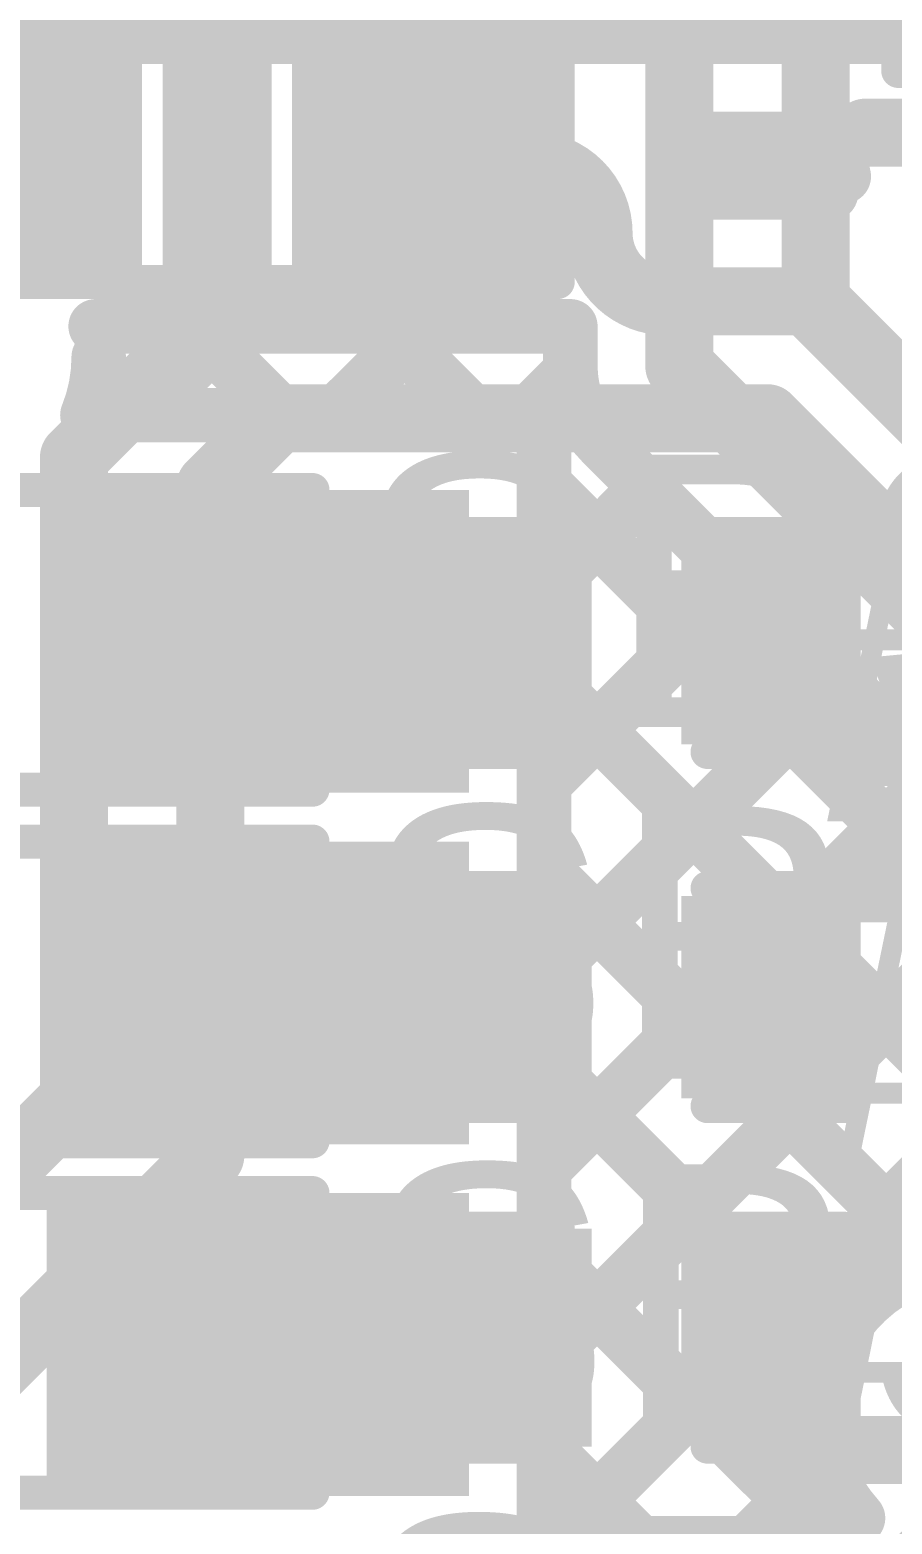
# Model space of a CAD drawing. Header units: millimetres. Extents: x -0.64 to 2.98, y -0.65 to 2.86.
# Drawn here: x 1.0685 to 1.1951, y 0.2076 to 0.427 of the extents above; entities that cross this region are included whole.
import ezdxf

# ---------------------------------------------------------------- set-up
doc = ezdxf.new("R2010")
doc.units = ezdxf.units.MM
doc.header["$MEASUREMENT"] = 0
for name, color, linetype in [('BottomLayer', 5, 'Continuous'), ('BottomOverlay', 54, 'Continuous'), ('BottomPaste', 16, 'Continuous'), ('BottomSolder', 6, 'Continuous'), ('Mechanical2', 216, 'Continuous'), ('TopLayer', 1, 'Continuous'), ('TopOverlay', 2, 'Continuous'), ('TopPaste', 8, 'Continuous'), ('TopSolder', 216, 'Continuous'), ('ViaHoleLayer', 16, 'Continuous')]:
    doc.layers.add(name, color=color, linetype=linetype)
doc.styles.add('Arial', font='', dxfattribs={"height": 0.2})
doc.styles.get('Arial').set_extended_font_data('Arial')

# ---------------------------------------------------------------- blocks, each defined once
blk = doc.blocks.new('C___0402_B_33')
at = {"layer": 'BottomLayer'}
for points in [[(-0.0095, 0.0125), (-0.0095, -0.0125), (-0.0275, -0.0125), (-0.0275, 0.0125)], [(0.0275, 0.0125), (0.0275, -0.0125), (0.0095, -0.0125), (0.0095, 0.0125)]]:
    blk.add_hatch(color=5, dxfattribs=at).paths.add_polyline_path(points)
at = {"layer": 'BottomPaste'}
for points in [[(-0.0095, 0.0125), (-0.0095, -0.0125), (-0.0275, -0.0125), (-0.0275, 0.0125)], [(0.0275, 0.0125), (0.0275, -0.0125), (0.0095, -0.0125), (0.0095, 0.0125)]]:
    blk.add_hatch(color=16, dxfattribs=at).paths.add_polyline_path(points)
at = {"layer": 'BottomSolder'}
for points in [[(-0.00714, 0.01486), (-0.00714, -0.01486), (-0.02986, -0.01486), (-0.02986, 0.01486)], [(0.02986, 0.01486), (0.02986, -0.01486), (0.00714, -0.01486), (0.00714, 0.01486)]]:
    blk.add_hatch(color=6, dxfattribs=at).paths.add_polyline_path(points)
at = {"layer": 'BottomOverlay', "const_width": 0.005}
for points in [[(-0.011, 0.016), (-0.031, 0.016)], [(-0.031, 0.016), (-0.031, -0.016)], [(0.031, 0.016), (0.011, 0.016)], [(0.031, 0.016), (0.031, -0.016)], [(-0.011, -0.016), (-0.031, -0.016)], [(0.031, -0.016), (0.011, -0.016)]]:
    blk.add_lwpolyline(points, dxfattribs=at)
at = {"layer": 'BottomOverlay', "const_width": 0.0025}
for points in [[(-0.03225, 0.016, 1), (-0.02975, 0.016, 1)], [(-0.03225, 0.016, 1), (-0.02975, 0.016, 1)], [(-0.01225, 0.016, 1), (-0.00975, 0.016, 1)], [(0.00975, 0.016, 1), (0.01225, 0.016, 1)], [(0.02975, 0.016, 1), (0.03225, 0.016, 1)], [(0.02975, 0.016, 1), (0.03225, 0.016, 1)], [(-0.03225, -0.016, 1), (-0.02975, -0.016, 1)], [(-0.03225, -0.016, 1), (-0.02975, -0.016, 1)], [(-0.01225, -0.016, 1), (-0.00975, -0.016, 1)], [(0.00975, -0.016, 1), (0.01225, -0.016, 1)], [(0.02975, -0.016, 1), (0.03225, -0.016, 1)], [(0.02975, -0.016, 1), (0.03225, -0.016, 1)]]:
    blk.add_lwpolyline(points, format="xyb", close=True, dxfattribs=at)
blk = doc.blocks.new('C___0402_B_34')
at = {"layer": 'BottomLayer'}
for points in [[(-0.0095, 0.0125), (-0.0095, -0.0125), (-0.0275, -0.0125), (-0.0275, 0.0125)], [(0.0275, 0.0125), (0.0275, -0.0125), (0.0095, -0.0125), (0.0095, 0.0125)]]:
    blk.add_hatch(color=5, dxfattribs=at).paths.add_polyline_path(points)
at = {"layer": 'BottomPaste'}
for points in [[(-0.0095, 0.0125), (-0.0095, -0.0125), (-0.0275, -0.0125), (-0.0275, 0.0125)], [(0.0275, 0.0125), (0.0275, -0.0125), (0.0095, -0.0125), (0.0095, 0.0125)]]:
    blk.add_hatch(color=16, dxfattribs=at).paths.add_polyline_path(points)
at = {"layer": 'BottomSolder'}
for points in [[(-0.00714, 0.01486), (-0.00714, -0.01486), (-0.02986, -0.01486), (-0.02986, 0.01486)], [(0.02986, 0.01486), (0.02986, -0.01486), (0.00714, -0.01486), (0.00714, 0.01486)]]:
    blk.add_hatch(color=6, dxfattribs=at).paths.add_polyline_path(points)
at = {"layer": 'BottomOverlay', "const_width": 0.005}
for points in [[(-0.011, 0.016), (-0.031, 0.016)], [(-0.031, 0.016), (-0.031, -0.016)], [(0.031, 0.016), (0.011, 0.016)], [(0.031, 0.016), (0.031, -0.016)], [(-0.011, -0.016), (-0.031, -0.016)], [(0.031, -0.016), (0.011, -0.016)]]:
    blk.add_lwpolyline(points, dxfattribs=at)
at = {"layer": 'BottomOverlay', "const_width": 0.0025}
for points in [[(-0.03225, 0.016, 1), (-0.02975, 0.016, 1)], [(-0.03225, 0.016, 1), (-0.02975, 0.016, 1)], [(-0.01225, 0.016, 1), (-0.00975, 0.016, 1)], [(0.00975, 0.016, 1), (0.01225, 0.016, 1)], [(0.02975, 0.016, 1), (0.03225, 0.016, 1)], [(0.02975, 0.016, 1), (0.03225, 0.016, 1)], [(-0.03225, -0.016, 1), (-0.02975, -0.016, 1)], [(-0.03225, -0.016, 1), (-0.02975, -0.016, 1)], [(-0.01225, -0.016, 1), (-0.00975, -0.016, 1)], [(0.00975, -0.016, 1), (0.01225, -0.016, 1)], [(0.02975, -0.016, 1), (0.03225, -0.016, 1)], [(0.02975, -0.016, 1), (0.03225, -0.016, 1)]]:
    blk.add_lwpolyline(points, format="xyb", close=True, dxfattribs=at)
blk = doc.blocks.new('C___0402_B_35')
at = {"layer": 'BottomLayer'}
for points in [[(-0.0095, 0.0125), (-0.0095, -0.0125), (-0.0275, -0.0125), (-0.0275, 0.0125)], [(0.0275, 0.0125), (0.0275, -0.0125), (0.0095, -0.0125), (0.0095, 0.0125)]]:
    blk.add_hatch(color=5, dxfattribs=at).paths.add_polyline_path(points)
at = {"layer": 'BottomPaste'}
for points in [[(-0.0095, 0.0125), (-0.0095, -0.0125), (-0.0275, -0.0125), (-0.0275, 0.0125)], [(0.0275, 0.0125), (0.0275, -0.0125), (0.0095, -0.0125), (0.0095, 0.0125)]]:
    blk.add_hatch(color=16, dxfattribs=at).paths.add_polyline_path(points)
at = {"layer": 'BottomSolder'}
for points in [[(-0.00714, 0.01486), (-0.00714, -0.01486), (-0.02986, -0.01486), (-0.02986, 0.01486)], [(0.02986, 0.01486), (0.02986, -0.01486), (0.00714, -0.01486), (0.00714, 0.01486)]]:
    blk.add_hatch(color=6, dxfattribs=at).paths.add_polyline_path(points)
at = {"layer": 'BottomOverlay', "const_width": 0.005}
for points in [[(-0.011, 0.016), (-0.031, 0.016)], [(-0.031, 0.016), (-0.031, -0.016)], [(0.031, 0.016), (0.011, 0.016)], [(0.031, 0.016), (0.031, -0.016)], [(-0.011, -0.016), (-0.031, -0.016)], [(0.031, -0.016), (0.011, -0.016)]]:
    blk.add_lwpolyline(points, dxfattribs=at)
at = {"layer": 'BottomOverlay', "const_width": 0.0025}
for points in [[(-0.03225, 0.016, 1), (-0.02975, 0.016, 1)], [(-0.03225, 0.016, 1), (-0.02975, 0.016, 1)], [(-0.01225, 0.016, 1), (-0.00975, 0.016, 1)], [(0.00975, 0.016, 1), (0.01225, 0.016, 1)], [(0.02975, 0.016, 1), (0.03225, 0.016, 1)], [(0.02975, 0.016, 1), (0.03225, 0.016, 1)], [(-0.03225, -0.016, 1), (-0.02975, -0.016, 1)], [(-0.03225, -0.016, 1), (-0.02975, -0.016, 1)], [(-0.01225, -0.016, 1), (-0.00975, -0.016, 1)], [(0.00975, -0.016, 1), (0.01225, -0.016, 1)], [(0.02975, -0.016, 1), (0.03225, -0.016, 1)], [(0.02975, -0.016, 1), (0.03225, -0.016, 1)]]:
    blk.add_lwpolyline(points, format="xyb", close=True, dxfattribs=at)
blk = doc.blocks.new('SOLDER_BRIDGE_109')
at = {"layer": 'TopLayer'}
for points in [[(-0.045, -0.0175), (-0.045, 0.0175), (-0.015, 0.0175), (-0.015, -0.0175)], [(0.015, -0.0175), (0.015, 0.0175), (0.045, 0.0175), (0.045, -0.0175)]]:
    blk.add_hatch(color=1, dxfattribs=at).paths.add_polyline_path(points)
at = {"layer": 'TopPaste'}
for points in [[(-0.045, -0.0175), (-0.045, 0.0175), (-0.015, 0.0175), (-0.015, -0.0175)], [(0.015, -0.0175), (0.015, 0.0175), (0.045, 0.0175), (0.045, -0.0175)]]:
    blk.add_hatch(color=8, dxfattribs=at).paths.add_polyline_path(points)
at = {"layer": 'TopSolder'}
for points in [[(-0.049, -0.0215), (-0.049, 0.0215), (-0.011, 0.0215), (-0.011, -0.0215)], [(0.011, -0.0215), (0.011, 0.0215), (0.049, 0.0215), (0.049, -0.0215)]]:
    blk.add_hatch(color=216, dxfattribs=at).paths.add_polyline_path(points)
at = {"layer": 'TopOverlay', "const_width": 0.005}
for points in [[(0.05, 0.022), (-0.05, 0.022)], [(-0.05, 0.022), (-0.05, -0.022)], [(0.05, 0.022), (0.05, -0.022)], [(0.05, -0.022), (-0.05, -0.022)]]:
    blk.add_lwpolyline(points, dxfattribs=at)
at = {"layer": 'TopOverlay', "const_width": 0.0025}
for points in [[(-0.05125, 0.022, 1), (-0.04875, 0.022, 1)], [(-0.05125, 0.022, 1), (-0.04875, 0.022, 1)], [(0.04875, 0.022, 1), (0.05125, 0.022, 1)], [(0.04875, 0.022, 1), (0.05125, 0.022, 1)], [(-0.05125, -0.022, 1), (-0.04875, -0.022, 1)], [(-0.05125, -0.022, 1), (-0.04875, -0.022, 1)], [(0.04875, -0.022, 1), (0.05125, -0.022, 1)], [(0.04875, -0.022, 1), (0.05125, -0.022, 1)]]:
    blk.add_lwpolyline(points, format="xyb", close=True, dxfattribs=at)
blk = doc.blocks.new('CAP_0402_B_187')
at = {"layer": 'BottomLayer'}
for points in [[(-0.0095, 0.0125), (-0.0095, -0.0125), (-0.0275, -0.0125), (-0.0275, 0.0125)], [(0.0275, 0.0125), (0.0275, -0.0125), (0.0095, -0.0125), (0.0095, 0.0125)]]:
    blk.add_hatch(color=5, dxfattribs=at).paths.add_polyline_path(points)
at = {"layer": 'BottomPaste'}
for points in [[(-0.0095, 0.0125), (-0.0095, -0.0125), (-0.0275, -0.0125), (-0.0275, 0.0125)], [(0.0275, 0.0125), (0.0275, -0.0125), (0.0095, -0.0125), (0.0095, 0.0125)]]:
    blk.add_hatch(color=16, dxfattribs=at).paths.add_polyline_path(points)
at = {"layer": 'BottomSolder'}
for points in [[(-0.00714, 0.01486), (-0.00714, -0.01486), (-0.02986, -0.01486), (-0.02986, 0.01486)], [(0.02986, 0.01486), (0.02986, -0.01486), (0.00714, -0.01486), (0.00714, 0.01486)]]:
    blk.add_hatch(color=6, dxfattribs=at).paths.add_polyline_path(points)
at = {"layer": 'BottomOverlay', "const_width": 0.005}
for points in [[(-0.011, 0.016), (-0.031, 0.016)], [(-0.031, -0.016), (-0.031, 0.016)], [(0.031, 0.016), (0.011, 0.016)], [(0.031, -0.016), (0.031, 0.016)], [(-0.011, -0.016), (-0.031, -0.016)], [(0.031, -0.016), (0.011, -0.016)]]:
    blk.add_lwpolyline(points, dxfattribs=at)
at = {"layer": 'BottomOverlay', "const_width": 0.0025}
for points in [[(-0.03225, 0.016, 1), (-0.02975, 0.016, 1)], [(-0.03225, 0.016, 1), (-0.02975, 0.016, 1)], [(-0.01225, 0.016, 1), (-0.00975, 0.016, 1)], [(0.00975, 0.016, 1), (0.01225, 0.016, 1)], [(0.02975, 0.016, 1), (0.03225, 0.016, 1)], [(0.02975, 0.016, 1), (0.03225, 0.016, 1)], [(-0.03225, -0.016, 1), (-0.02975, -0.016, 1)], [(-0.03225, -0.016, 1), (-0.02975, -0.016, 1)], [(-0.01225, -0.016, 1), (-0.00975, -0.016, 1)], [(0.00975, -0.016, 1), (0.01225, -0.016, 1)], [(0.02975, -0.016, 1), (0.03225, -0.016, 1)], [(0.02975, -0.016, 1), (0.03225, -0.016, 1)]]:
    blk.add_lwpolyline(points, format="xyb", close=True, dxfattribs=at)
blk = doc.blocks.new('SOLDER_BRIDGE_302')
at = {"layer": 'TopLayer'}
for points in [[(-0.045, -0.0175), (-0.045, 0.0175), (-0.015, 0.0175), (-0.015, -0.0175)], [(0.015, -0.0175), (0.015, 0.0175), (0.045, 0.0175), (0.045, -0.0175)]]:
    blk.add_hatch(color=1, dxfattribs=at).paths.add_polyline_path(points)
at = {"layer": 'TopPaste'}
for points in [[(-0.045, -0.0175), (-0.045, 0.0175), (-0.015, 0.0175), (-0.015, -0.0175)], [(0.015, -0.0175), (0.015, 0.0175), (0.045, 0.0175), (0.045, -0.0175)]]:
    blk.add_hatch(color=8, dxfattribs=at).paths.add_polyline_path(points)
at = {"layer": 'TopSolder'}
for points in [[(-0.049, -0.0215), (-0.049, 0.0215), (-0.011, 0.0215), (-0.011, -0.0215)], [(0.011, -0.0215), (0.011, 0.0215), (0.049, 0.0215), (0.049, -0.0215)]]:
    blk.add_hatch(color=216, dxfattribs=at).paths.add_polyline_path(points)
at = {"layer": 'TopOverlay', "const_width": 0.005}
for points in [[(0.05, 0.022), (-0.05, 0.022)], [(-0.05, 0.022), (-0.05, -0.022)], [(0.05, 0.022), (0.05, -0.022)], [(0.05, -0.022), (-0.05, -0.022)]]:
    blk.add_lwpolyline(points, dxfattribs=at)
at = {"layer": 'TopOverlay', "const_width": 0.0025}
for points in [[(-0.05125, 0.022, 1), (-0.04875, 0.022, 1)], [(-0.05125, 0.022, 1), (-0.04875, 0.022, 1)], [(0.04875, 0.022, 1), (0.05125, 0.022, 1)], [(0.04875, 0.022, 1), (0.05125, 0.022, 1)], [(-0.05125, -0.022, 1), (-0.04875, -0.022, 1)], [(-0.05125, -0.022, 1), (-0.04875, -0.022, 1)], [(0.04875, -0.022, 1), (0.05125, -0.022, 1)], [(0.04875, -0.022, 1), (0.05125, -0.022, 1)]]:
    blk.add_lwpolyline(points, format="xyb", close=True, dxfattribs=at)
blk = doc.blocks.new('SOLDER_BRIDGE_303')
at = {"layer": 'TopLayer'}
for points in [[(-0.045, -0.0175), (-0.045, 0.0175), (-0.015, 0.0175), (-0.015, -0.0175)], [(0.015, -0.0175), (0.015, 0.0175), (0.045, 0.0175), (0.045, -0.0175)]]:
    blk.add_hatch(color=1, dxfattribs=at).paths.add_polyline_path(points)
at = {"layer": 'TopPaste'}
for points in [[(-0.045, -0.0175), (-0.045, 0.0175), (-0.015, 0.0175), (-0.015, -0.0175)], [(0.015, -0.0175), (0.015, 0.0175), (0.045, 0.0175), (0.045, -0.0175)]]:
    blk.add_hatch(color=8, dxfattribs=at).paths.add_polyline_path(points)
at = {"layer": 'TopSolder'}
for points in [[(-0.049, -0.0215), (-0.049, 0.0215), (-0.011, 0.0215), (-0.011, -0.0215)], [(0.011, -0.0215), (0.011, 0.0215), (0.049, 0.0215), (0.049, -0.0215)]]:
    blk.add_hatch(color=216, dxfattribs=at).paths.add_polyline_path(points)
at = {"layer": 'TopOverlay', "const_width": 0.005}
for points in [[(-0.05, 0.022), (-0.05, -0.022)], [(0.05, 0.022), (-0.05, 0.022)], [(0.05, 0.022), (0.05, -0.022)], [(0.05, -0.022), (-0.05, -0.022)]]:
    blk.add_lwpolyline(points, dxfattribs=at)
at = {"layer": 'TopOverlay', "const_width": 0.0025}
for points in [[(-0.05125, 0.022, 1), (-0.04875, 0.022, 1)], [(-0.05125, 0.022, 1), (-0.04875, 0.022, 1)], [(0.04875, 0.022, 1), (0.05125, 0.022, 1)], [(0.04875, 0.022, 1), (0.05125, 0.022, 1)], [(-0.05125, -0.022, 1), (-0.04875, -0.022, 1)], [(-0.05125, -0.022, 1), (-0.04875, -0.022, 1)], [(0.04875, -0.022, 1), (0.05125, -0.022, 1)], [(0.04875, -0.022, 1), (0.05125, -0.022, 1)]]:
    blk.add_lwpolyline(points, format="xyb", close=True, dxfattribs=at)
blk = doc.blocks.new('SOLDER_BRIDGE_304')
at = {"layer": 'TopLayer'}
for points in [[(-0.045, -0.0175), (-0.045, 0.0175), (-0.015, 0.0175), (-0.015, -0.0175)], [(0.015, -0.0175), (0.015, 0.0175), (0.045, 0.0175), (0.045, -0.0175)]]:
    blk.add_hatch(color=1, dxfattribs=at).paths.add_polyline_path(points)
at = {"layer": 'TopPaste'}
for points in [[(-0.045, -0.0175), (-0.045, 0.0175), (-0.015, 0.0175), (-0.015, -0.0175)], [(0.015, -0.0175), (0.015, 0.0175), (0.045, 0.0175), (0.045, -0.0175)]]:
    blk.add_hatch(color=8, dxfattribs=at).paths.add_polyline_path(points)
at = {"layer": 'TopSolder'}
for points in [[(-0.049, -0.0215), (-0.049, 0.0215), (-0.011, 0.0215), (-0.011, -0.0215)], [(0.011, -0.0215), (0.011, 0.0215), (0.049, 0.0215), (0.049, -0.0215)]]:
    blk.add_hatch(color=216, dxfattribs=at).paths.add_polyline_path(points)
at = {"layer": 'TopOverlay', "const_width": 0.005}
for points in [[(0.05, 0.022), (-0.05, 0.022)], [(-0.05, 0.022), (-0.05, -0.022)], [(0.05, 0.022), (0.05, -0.022)], [(0.05, -0.022), (-0.05, -0.022)]]:
    blk.add_lwpolyline(points, dxfattribs=at)
at = {"layer": 'TopOverlay', "const_width": 0.0025}
for points in [[(-0.05125, 0.022, 1), (-0.04875, 0.022, 1)], [(-0.05125, 0.022, 1), (-0.04875, 0.022, 1)], [(0.04875, 0.022, 1), (0.05125, 0.022, 1)], [(0.04875, 0.022, 1), (0.05125, 0.022, 1)], [(-0.05125, -0.022, 1), (-0.04875, -0.022, 1)], [(-0.05125, -0.022, 1), (-0.04875, -0.022, 1)], [(0.04875, -0.022, 1), (0.05125, -0.022, 1)], [(0.04875, -0.022, 1), (0.05125, -0.022, 1)]]:
    blk.add_lwpolyline(points, format="xyb", close=True, dxfattribs=at)

msp = doc.modelspace()

# ---------------------------------------------------------------- hatches: boundary and pattern name
at = {"layer": 'BottomLayer'}
for points in [[(1.107, 0.321), (1.151, 0.321), (1.151, 0.353), (1.107, 0.353)], [(1.107, 0.269), (1.151, 0.269), (1.151, 0.301), (1.107, 0.301)], [(1.107, 0.219), (1.151, 0.219), (1.151, 0.251), (1.107, 0.251)]]:
    msp.add_hatch(color=5, dxfattribs=at).paths.add_polyline_path(points)
h = msp.add_hatch(color=5, dxfattribs=at)
edge = h.paths.add_edge_path()
edge.add_arc((1.11954, 0.33746), 0.01181, 0, 360)
h = msp.add_hatch(color=5, dxfattribs=at)
edge = h.paths.add_edge_path()
edge.add_arc((1.11954, 0.28584), 0.01181, 0, 360)
h = msp.add_hatch(color=5, dxfattribs=at)
edge = h.paths.add_edge_path()
edge.add_arc((1.11954, 0.23423), 0.01181, 0, 360)
at = {"layer": 'BottomSolder'}
h = msp.add_hatch(color=6, dxfattribs=at)
edge = h.paths.add_edge_path()
edge.add_arc((1.11954, 0.33746), 0.00791, 0, 360)
h = msp.add_hatch(color=6, dxfattribs=at)
edge = h.paths.add_edge_path()
edge.add_arc((1.11954, 0.28584), 0.00791, 0, 360)
h = msp.add_hatch(color=6, dxfattribs=at)
edge = h.paths.add_edge_path()
edge.add_arc((1.11954, 0.23423), 0.00791, 0, 360)
at = {"layer": 'TopLayer'}
for points in [[(1.075, 0.315), (1.133, 0.315), (1.133, 0.35946), (1.075, 0.35946)], [(1.075, 0.26339), (1.133, 0.26339), (1.133, 0.30784), (1.075, 0.30784)], [(1.075, 0.21177), (1.133, 0.21177), (1.133, 0.25623), (1.075, 0.25623)]]:
    msp.add_hatch(color=1, dxfattribs=at).paths.add_polyline_path(points)
h = msp.add_hatch(color=1, dxfattribs=at)
edge = h.paths.add_edge_path()
edge.add_arc((1.11954, 0.33746), 0.01181, 0, 360)
h = msp.add_hatch(color=1, dxfattribs=at)
edge = h.paths.add_edge_path()
edge.add_arc((1.11954, 0.28584), 0.01181, 0, 360)
h = msp.add_hatch(color=1, dxfattribs=at)
edge = h.paths.add_edge_path()
edge.add_arc((1.11954, 0.23423), 0.01181, 0, 360)
at = {"layer": 'TopSolder'}
h = msp.add_hatch(color=216, dxfattribs=at)
edge = h.paths.add_edge_path()
edge.add_arc((1.11954, 0.33746), 0.00791, 0, 360)
h = msp.add_hatch(color=216, dxfattribs=at)
edge = h.paths.add_edge_path()
edge.add_arc((1.11954, 0.28584), 0.00791, 0, 360)
h = msp.add_hatch(color=216, dxfattribs=at)
edge = h.paths.add_edge_path()
edge.add_arc((1.11954, 0.23423), 0.00791, 0, 360)
at = {"layer": 'ViaHoleLayer'}
h = msp.add_hatch(color=16, dxfattribs=at)
edge = h.paths.add_edge_path()
edge.add_arc((1.11954, 0.33746), 0.00591, 0, 360)
h = msp.add_hatch(color=16, dxfattribs=at)
edge = h.paths.add_edge_path()
edge.add_arc((1.11954, 0.28584), 0.00591, 0, 360)
h = msp.add_hatch(color=16, dxfattribs=at)
edge = h.paths.add_edge_path()
edge.add_arc((1.11954, 0.23423), 0.00591, 0, 360)

# ---------------------------------------------------------------- linework, layer by layer
at = {"layer": 'BottomLayer'}
for points, const_width in [([(1.0545, 0.4435), (1.07, 0.428)], 0.012), ([(1.07, 0.428), (1.204, 0.428)], 0.012), ([(1.19119, 0.41193), (1.213, 0.41193)], 0.01), ([(1.16402, 0.411), (1.1855, 0.411)], 0.008), ([(1.17417, 0.40317), (1.182, 0.411)], 0.008), ([(1.17814, 0.411), (1.18612, 0.40302)], 0.008), ([(1.1673, 0.40317), (1.18389, 0.40317)], 0.008), ([(1.132, 0.39717), (1.132, 0.39717)], 0.01), ([(1.152, 0.39717), (1.152, 0.39717)], 0.01), ([(1.075, 0.36428), (1.09789, 0.38717)], 0.01), ([(1.09789, 0.38717), (1.117, 0.38717)], 0.01), ([(1.117, 0.38717), (1.122, 0.38717)], 0.01), ([(1.162, 0.38717), (1.18389, 0.38717)], 0.01), ([(1.18389, 0.38717), (1.19, 0.38106)], 0.01), ([(1.19, 0.38106), (1.21217, 0.3589)], 0.01), ([(1.095, 0.36), (1.105, 0.37)], 0.01), ([(1.105, 0.37), (1.17678, 0.37)], 0.01), ([(1.17678, 0.37), (1.20505, 0.34173)], 0.01), ([(1.075, 0.27), (1.075, 0.36428)], 0.01), ([(1.095, 0.26172), (1.095, 0.36)], 0.01), ([(1.1755, 0.337), (1.1795, 0.333)], 0.01), ([(1.1795, 0.32686), (1.1795, 0.333)], 0.01), ([(1.1795, 0.32686), (1.18536, 0.321)], 0.01), ([(1.18536, 0.321), (1.25508, 0.321)], 0.01), ([(1.1795, 0.29514), (1.18536, 0.301)], 0.01), ([(1.18536, 0.301), (1.233, 0.301)], 0.01), ([(1.1795, 0.289), (1.1795, 0.29514)], 0.01), ([(1.1755, 0.285), (1.1795, 0.289)], 0.01), ([(1.052, 0.247), (1.075, 0.27)], 0.01), ([(1.06028, 0.227), (1.095, 0.26172)], 0.01), ([(1.1755, 0.235), (1.1795, 0.231)], 0.01), ([(1.1795, 0.22436), (1.1795, 0.231)], 0.01), ([(1.1795, 0.22436), (1.18536, 0.2185)], 0.01), ([(1.18536, 0.2185), (1.207, 0.2185)], 0.01)]:
    msp.add_lwpolyline(points, dxfattribs=dict(at, const_width=const_width))
for points, const_width in [([(1.067, 0.428, 1), (1.073, 0.428, 1)], 0.006), ([(1.067, 0.428, 1), (1.073, 0.428, 1)], 0.006), ([(1.18869, 0.41193, 1), (1.19369, 0.41193, 1)], 0.005), ([(1.16202, 0.411, 1), (1.16602, 0.411, 1)], 0.004), ([(1.16202, 0.411, 1), (1.16602, 0.411, 1)], 0.004), ([(1.17614, 0.411, 1), (1.18014, 0.411, 1)], 0.004), ([(1.18, 0.411, 1), (1.184, 0.411, 1)], 0.004), ([(1.1835, 0.411, 1), (1.1875, 0.411, 1)], 0.004), ([(1.18523, 0.4105, 1), (1.18923, 0.4105, 1)], 0.004), ([(1.186, 0.40551, 1), (1.19, 0.40551, 1)], 0.004), ([(1.1653, 0.40317, 1), (1.1693, 0.40317, 1)], 0.004), ([(1.1653, 0.40317, 1), (1.1693, 0.40317, 1)], 0.004), ([(1.17217, 0.40317, 1), (1.17617, 0.40317, 1)], 0.004), ([(1.18189, 0.40317, 1), (1.18589, 0.40317, 1)], 0.004), ([(1.18412, 0.40302, 1), (1.18812, 0.40302, 1)], 0.004), ([(1.1295, 0.39717, 1), (1.1345, 0.39717, 1)], 0.005), ([(1.1295, 0.39717, 1), (1.1345, 0.39717, 1)], 0.005), ([(1.1295, 0.39717, 1), (1.1345, 0.39717, 1)], 0.005), ([(1.1295, 0.39717, 1), (1.1345, 0.39717, 1)], 0.005), ([(1.1495, 0.39717, 1), (1.1545, 0.39717, 1)], 0.005), ([(1.1495, 0.39717, 1), (1.1545, 0.39717, 1)], 0.005), ([(1.1495, 0.39717, 1), (1.1545, 0.39717, 1)], 0.005), ([(1.1495, 0.39717, 1), (1.1545, 0.39717, 1)], 0.005), ([(1.09539, 0.38717, 1), (1.10039, 0.38717, 1)], 0.005), ([(1.09539, 0.38717, 1), (1.10039, 0.38717, 1)], 0.005), ([(1.1145, 0.38717, 1), (1.1195, 0.38717, 1)], 0.005), ([(1.1145, 0.38717, 1), (1.1195, 0.38717, 1)], 0.005), ([(1.1195, 0.38717, 1), (1.1245, 0.38717, 1)], 0.005), ([(1.1195, 0.38717, 1), (1.1245, 0.38717, 1)], 0.005), ([(1.1595, 0.38717, 1), (1.1645, 0.38717, 1)], 0.005), ([(1.1595, 0.38717, 1), (1.1645, 0.38717, 1)], 0.005), ([(1.18139, 0.38717, 1), (1.18639, 0.38717, 1)], 0.005), ([(1.18139, 0.38717, 1), (1.18639, 0.38717, 1)], 0.005), ([(1.1875, 0.38106, 1), (1.1925, 0.38106, 1)], 0.005), ([(1.1875, 0.38106, 1), (1.1925, 0.38106, 1)], 0.005), ([(1.1025, 0.37, 1), (1.1075, 0.37, 1)], 0.005), ([(1.1025, 0.37, 1), (1.1075, 0.37, 1)], 0.005), ([(1.17428, 0.37, 1), (1.17928, 0.37, 1)], 0.005), ([(1.17428, 0.37, 1), (1.17928, 0.37, 1)], 0.005), ([(1.0725, 0.36428, 1), (1.0775, 0.36428, 1)], 0.005), ([(1.0725, 0.36428, 1), (1.0775, 0.36428, 1)], 0.005), ([(1.0925, 0.36, 1), (1.0975, 0.36, 1)], 0.005), ([(1.0925, 0.36, 1), (1.0975, 0.36, 1)], 0.005), ([(1.173, 0.337, 1), (1.178, 0.337, 1)], 0.005), ([(1.177, 0.333, 1), (1.182, 0.333, 1)], 0.005), ([(1.177, 0.333, 1), (1.182, 0.333, 1)], 0.005), ([(1.177, 0.32686, 1), (1.182, 0.32686, 1)], 0.005), ([(1.177, 0.32686, 1), (1.182, 0.32686, 1)], 0.005), ([(1.18286, 0.321, 1), (1.18786, 0.321, 1)], 0.005), ([(1.18286, 0.321, 1), (1.18786, 0.321, 1)], 0.005), ([(1.18286, 0.301, 1), (1.18786, 0.301, 1)], 0.005), ([(1.18286, 0.301, 1), (1.18786, 0.301, 1)], 0.005), ([(1.177, 0.29514, 1), (1.182, 0.29514, 1)], 0.005), ([(1.177, 0.29514, 1), (1.182, 0.29514, 1)], 0.005), ([(1.177, 0.289, 1), (1.182, 0.289, 1)], 0.005), ([(1.177, 0.289, 1), (1.182, 0.289, 1)], 0.005), ([(1.173, 0.285, 1), (1.178, 0.285, 1)], 0.005), ([(1.0725, 0.27, 1), (1.0775, 0.27, 1)], 0.005), ([(1.0725, 0.27, 1), (1.0775, 0.27, 1)], 0.005), ([(1.0925, 0.26172, 1), (1.0975, 0.26172, 1)], 0.005), ([(1.0925, 0.26172, 1), (1.0975, 0.26172, 1)], 0.005), ([(1.173, 0.235, 1), (1.178, 0.235, 1)], 0.005), ([(1.177, 0.231, 1), (1.182, 0.231, 1)], 0.005), ([(1.177, 0.231, 1), (1.182, 0.231, 1)], 0.005), ([(1.177, 0.22436, 1), (1.182, 0.22436, 1)], 0.005), ([(1.177, 0.22436, 1), (1.182, 0.22436, 1)], 0.005), ([(1.18286, 0.2185, 1), (1.18786, 0.2185, 1)], 0.005), ([(1.18286, 0.2185, 1), (1.18786, 0.2185, 1)], 0.005)]:
    msp.add_lwpolyline(points, format="xyb", close=True, dxfattribs=dict(at, const_width=const_width))
for points, const_width in [([(1.16402, 0.411, -0.082165), (1.1673, 0.40317)], 0.008), ([(1.188, 0.40551, -0.048981), (1.18723, 0.4105)], 0.008), ([(1.132, 0.39717, -1), (1.152, 0.39717)], 0.01), ([(1.132, 0.39717, -0.414214), (1.122, 0.38717)], 0.01), ([(1.162, 0.38717, -0.414214), (1.152, 0.39717)], 0.01)]:
    msp.add_lwpolyline(points, format="xyb", dxfattribs=dict(at, const_width=const_width))
at = {"layer": 'Mechanical2', "const_width": 0.01}
msp.add_lwpolyline([(1.75783, 2.80917, -6.230382), (0.64896, 2.81029)], format="xyb", dxfattribs=at)
at = {"layer": 'TopLayer'}
for points, const_width in [([(1.18386, 0.38594), (1.18386, 0.786)], 0.01), ([(1.16386, 0.37765), (1.16386, 0.4855)], 0.01), ([(1.126, 0.412), (1.126, 0.443)], 0.012), ([(1.1, 0.3835), (1.1, 0.4346)], 0.008), ([(1.092, 0.3835), (1.092, 0.43154)], 0.008), ([(1.056, 0.402), (1.066, 0.412)], 0.01), ([(1.092, 0.40585), (1.1, 0.41385)], 0.008), ([(1.092, 0.41229), (1.1, 0.40429)], 0.008), ([(1.18386, 0.38594), (1.22936, 0.34043)], 0.01), ([(1.08489, 0.37046), (1.1, 0.38557)], 0.008), ([(1.07817, 0.3835), (1.092, 0.3835)], 0.008), ([(1.092, 0.384), (1.10555, 0.37046)], 0.008), ([(1.1, 0.3835), (1.14786, 0.3835)], 0.008), ([(1.11317, 0.37046), (1.12622, 0.3835)], 0.008), ([(1.12079, 0.3835), (1.13383, 0.37046)], 0.008), ([(1.14786, 0.37765), (1.14786, 0.3835)], 0.008), ([(1.16386, 0.37765), (1.22108, 0.32043)], 0.01), ([(1.14146, 0.37046), (1.14788, 0.37688)], 0.008), ([(1.07696, 0.37046), (1.144, 0.37046)], 0.008), ([(1.144, 0.31884), (1.144, 0.37046)], 0.008), ([(1.15256, 0.36633), (1.20975, 0.30913)], 0.008), ([(1.144, 0.36029), (1.23186, 0.27242)], 0.008), ([(1.144, 0.34471), (1.15908, 0.3598)], 0.008), ([(1.144, 0.31643), (1.17323, 0.34566)], 0.008), ([(1.144, 0.332), (1.23883, 0.23717)], 0.008), ([(1.144, 0.28815), (1.18737, 0.33151)], 0.008), ([(1.144, 0.304), (1.144, 0.31884)], 0.008), ([(1.144, 0.304), (1.144, 0.31884)], 0.008), ([(1.144, 0.25986), (1.20151, 0.31737)], 0.008), ([(1.144, 0.26723), (1.144, 0.304)], 0.008), ([(1.144, 0.30372), (1.20172, 0.246)], 0.008), ([(1.144, 0.23158), (1.21565, 0.30323)], 0.008), ([(1.144, 0.20329), (1.2298, 0.28909)], 0.008), ([(1.144, 0.27543), (1.18622, 0.23322)], 0.008), ([(1.144, 0.25239), (1.144, 0.26723)], 0.008), ([(1.144, 0.25239), (1.144, 0.26723)], 0.008), ([(1.144, 0.21561), (1.144, 0.25239)], 0.008), ([(1.144, 0.24715), (1.187, 0.20415)], 0.008), ([(1.144, 0.21887), (1.19887, 0.164)], 0.008), ([(1.144, 0.17501), (1.18542, 0.21643)], 0.008), ([(1.144, 0.20077), (1.144, 0.21561)], 0.008), ([(1.144, 0.20077), (1.144, 0.21561)], 0.008)]:
    msp.add_lwpolyline(points, dxfattribs=dict(at, const_width=const_width))
for points, const_width in [([(1.0635, 0.412, 1), (1.0685, 0.412, 1)], 0.005), ([(1.098, 0.41385, 1), (1.102, 0.41385, 1)], 0.004), ([(1.123, 0.412, 1), (1.129, 0.412, 1)], 0.006), ([(1.09, 0.41229, 1), (1.094, 0.41229, 1)], 0.004), ([(1.09, 0.40585, 1), (1.094, 0.40585, 1)], 0.004), ([(1.098, 0.40429, 1), (1.102, 0.40429, 1)], 0.004), ([(1.18136, 0.38594, 1), (1.18636, 0.38594, 1)], 0.005), ([(1.18136, 0.38594, 1), (1.18636, 0.38594, 1)], 0.005), ([(1.098, 0.38557, 1), (1.102, 0.38557, 1)], 0.004), ([(1.07617, 0.3835, 1), (1.08017, 0.3835, 1)], 0.004), ([(1.09, 0.384, 1), (1.094, 0.384, 1)], 0.004), ([(1.09, 0.3835, 1), (1.094, 0.3835, 1)], 0.004), ([(1.09, 0.3835, 1), (1.094, 0.3835, 1)], 0.004), ([(1.098, 0.3835, 1), (1.102, 0.3835, 1)], 0.004), ([(1.098, 0.3835, 1), (1.102, 0.3835, 1)], 0.004), ([(1.11879, 0.3835, 1), (1.12279, 0.3835, 1)], 0.004), ([(1.12422, 0.3835, 1), (1.12822, 0.3835, 1)], 0.004), ([(1.14586, 0.3835, 1), (1.14986, 0.3835, 1)], 0.004), ([(1.14586, 0.3835, 1), (1.14986, 0.3835, 1)], 0.004), ([(1.07662, 0.379, 1), (1.08062, 0.379, 1)], 0.004), ([(1.16136, 0.37765, 1), (1.16636, 0.37765, 1)], 0.005), ([(1.16136, 0.37765, 1), (1.16636, 0.37765, 1)], 0.005), ([(1.14586, 0.37765, 1), (1.14986, 0.37765, 1)], 0.004), ([(1.14586, 0.37765, 1), (1.14986, 0.37765, 1)], 0.004), ([(1.14586, 0.37765, 1), (1.14986, 0.37765, 1)], 0.004), ([(1.14588, 0.37688, 1), (1.14988, 0.37688, 1)], 0.004), ([(1.07496, 0.37046, 1), (1.07896, 0.37046, 1)], 0.004), ([(1.07496, 0.37046, 1), (1.07896, 0.37046, 1)], 0.004), ([(1.08289, 0.37046, 1), (1.08689, 0.37046, 1)], 0.004), ([(1.10355, 0.37046, 1), (1.10755, 0.37046, 1)], 0.004), ([(1.11117, 0.37046, 1), (1.11517, 0.37046, 1)], 0.004), ([(1.13183, 0.37046, 1), (1.13583, 0.37046, 1)], 0.004), ([(1.13946, 0.37046, 1), (1.14346, 0.37046, 1)], 0.004), ([(1.142, 0.37046, 1), (1.146, 0.37046, 1)], 0.004), ([(1.142, 0.37046, 1), (1.146, 0.37046, 1)], 0.004), ([(1.15054, 0.36634, 1), (1.15454, 0.36634, 1)], 0.004), ([(1.15056, 0.36633, 1), (1.15456, 0.36633, 1)], 0.004), ([(1.15056, 0.36633, 1), (1.15456, 0.36633, 1)], 0.004), ([(1.142, 0.36029, 1), (1.146, 0.36029, 1)], 0.004), ([(1.15708, 0.3598, 1), (1.16108, 0.3598, 1)], 0.004), ([(1.17123, 0.34566, 1), (1.17523, 0.34566, 1)], 0.004), ([(1.142, 0.34471, 1), (1.146, 0.34471, 1)], 0.004), ([(1.142, 0.332, 1), (1.146, 0.332, 1)], 0.004), ([(1.18537, 0.33151, 1), (1.18937, 0.33151, 1)], 0.004), ([(1.142, 0.31884, 1), (1.146, 0.31884, 1)], 0.004), ([(1.142, 0.31884, 1), (1.146, 0.31884, 1)], 0.004), ([(1.142, 0.31884, 1), (1.146, 0.31884, 1)], 0.004), ([(1.142, 0.31643, 1), (1.146, 0.31643, 1)], 0.004), ([(1.142, 0.304, 1), (1.146, 0.304, 1)], 0.004), ([(1.142, 0.304, 1), (1.146, 0.304, 1)], 0.004), ([(1.142, 0.304, 1), (1.146, 0.304, 1)], 0.004), ([(1.142, 0.30372, 1), (1.146, 0.30372, 1)], 0.004), ([(1.142, 0.28815, 1), (1.146, 0.28815, 1)], 0.004), ([(1.142, 0.27543, 1), (1.146, 0.27543, 1)], 0.004), ([(1.142, 0.26723, 1), (1.146, 0.26723, 1)], 0.004), ([(1.142, 0.26723, 1), (1.146, 0.26723, 1)], 0.004), ([(1.142, 0.26723, 1), (1.146, 0.26723, 1)], 0.004), ([(1.142, 0.25986, 1), (1.146, 0.25986, 1)], 0.004), ([(1.142, 0.25239, 1), (1.146, 0.25239, 1)], 0.004), ([(1.142, 0.25239, 1), (1.146, 0.25239, 1)], 0.004), ([(1.142, 0.25239, 1), (1.146, 0.25239, 1)], 0.004), ([(1.142, 0.24715, 1), (1.146, 0.24715, 1)], 0.004), ([(1.18422, 0.23322, 1), (1.18822, 0.23322, 1)], 0.004), ([(1.142, 0.23158, 1), (1.146, 0.23158, 1)], 0.004), ([(1.142, 0.21887, 1), (1.146, 0.21887, 1)], 0.004), ([(1.142, 0.21561, 1), (1.146, 0.21561, 1)], 0.004), ([(1.142, 0.21561, 1), (1.146, 0.21561, 1)], 0.004), ([(1.142, 0.21561, 1), (1.146, 0.21561, 1)], 0.004), ([(1.18342, 0.21643, 1), (1.18742, 0.21643, 1)], 0.004), ([(1.18809, 0.2085, 1), (1.19209, 0.2085, 1)], 0.004), ([(1.18809, 0.2085, 1), (1.19209, 0.2085, 1)], 0.004), ([(1.185, 0.20415, 1), (1.189, 0.20415, 1)], 0.004)]:
    msp.add_lwpolyline(points, format="xyb", close=True, dxfattribs=dict(at, const_width=const_width))
at = {"layer": 'TopLayer', "const_width": 0.008}
for points in [[(1.07862, 0.379, -0.096272), (1.07696, 0.37046)], [(1.15254, 0.36634, -0.198912), (1.14786, 0.37765)], [(1.15256, 0.36633, -0.199231), (1.14786, 0.37765)], [(1.19009, 0.2085, -1.132461), (1.22715, 0.2345)], [(1.22715, 0.1825, -1.132461), (1.19009, 0.2085)]]:
    msp.add_lwpolyline(points, format="xyb", dxfattribs=at)

# ---------------------------------------------------------------- block references
for name, p, rotation in [('CAP_0402_B_187', (1.212, 0.452), 270), ('SOLDER_BRIDGE_109', (1.096, 0.412), 180), ('SOLDER_BRIDGE_302', (1.06, 0.33746), 180), ('C___0402_B_33', (1.157, 0.337), 180), ('SOLDER_BRIDGE_304', (1.06, 0.28584), 180), ('C___0402_B_35', (1.157, 0.285), 180), ('SOLDER_BRIDGE_303', (1.06, 0.23423), 180), ('C___0402_B_34', (1.157, 0.235), 180)]:
    msp.add_blockref(name, p, dxfattribs=dict(rotation=rotation))

# ---------------------------------------------------------------- texts
at = {"layer": 'BottomOverlay', "style": 'Arial'}
for p in [(1.213, 0.35057), (1.214, 0.29757), (1.213, 0.25657)]:
    msp.add_text('#', height=0.04, rotation=180, dxfattribs=at).set_placement(p)
at = {"layer": 'TopOverlay', "style": 'Arial'}
for s, p in [('SB38', (1.11569, 0.32466)), ('SB36', (1.11653, 0.27305)), ('SB37', (1.11669, 0.22044)), ('SB35', (1.11544, 0.16882))]:
    msp.add_text(s, height=0.04, dxfattribs=at).set_placement(p)

doc.saveas('drawing.dxf')
